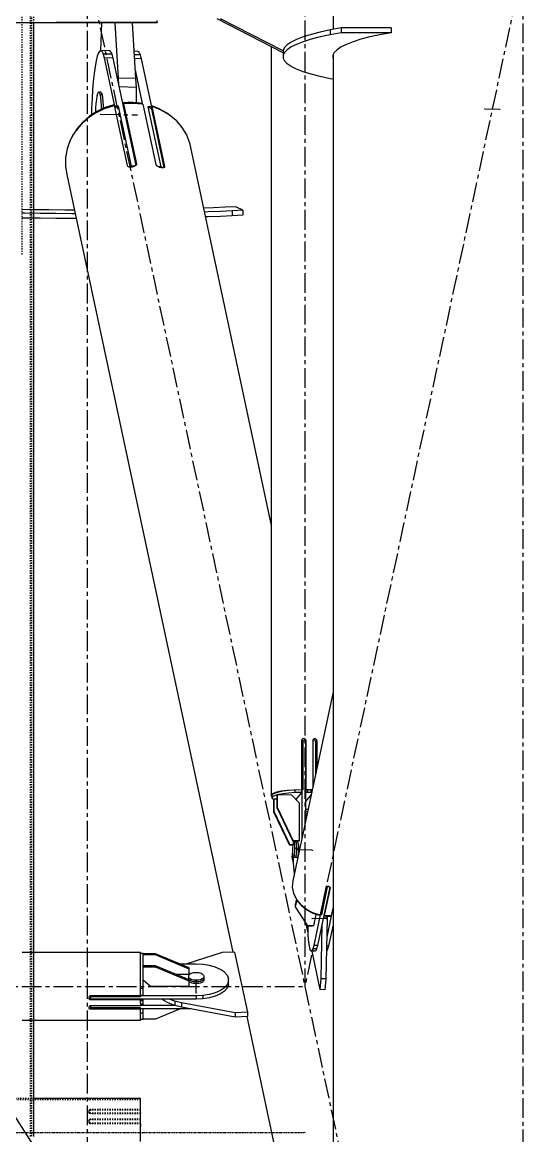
# Model space of a CAD drawing. Header units: millimetres. Extents: x 5143 to 30813, y 232 to 21408.
# Drawn here: x 12169 to 12370, y 16090.3 to 16537.7 of the extents above; entities that cross this region are included whole.
import ezdxf

# ---------------------------------------------------------------- set-up
doc = ezdxf.new("R2010")
doc.units = ezdxf.units.MM
doc.header["$LTSCALE"] = 0.25
for name, pattern in [('CENTER', [50.8, 31.75, -6.35, 6.35, -6.35]), ('XKITLINE00', [0]), ('XKITLINE02', [4, 2, -2]), ('XKITLINE03', [6, 3, -1, 1, -1])]:
    doc.linetypes.add(name, pattern=pattern)

msp = doc.modelspace()

# ---------------------------------------------------------------- linework, layer by layer
at = {"color": 8, "linetype": 'CENTER'}
for p, q in [((12370, 17654.86), (12370, 16010.75)), ((12282.5, 16970.27), (12282.5, 16150.27)), ((12195, 16877.2), (12195, 15209.12)), ((12195, 16560.27), (12370, 15740.27)), ((12370, 16560.27), (12282.5, 16150.27)), ((12200.29, 16500.77), (12215.16, 16500.44)), ((12360.7, 16502.7), (12354.75, 16502.83)), ((12285.47, 16205.01), (12279.52, 16205.14)), ((12291.29, 16177.48), (12285.34, 16177.61)), ((11927.5, 16150.27), (12282.5, 16150.27)), ((12238.83, 16147.65), (12238.83, 16152.9))]:
    msp.add_line(p, q, dxfattribs=at)
at = {"color": 3, "linetype": 'XKITLINE02'}
for p, q in [((12172.31, 16090.06), (12172.31, 17150.18)), ((12172.84, 16090.12), (12172.84, 17150.24)), ((12173.69, 16537.43), (12173.69, 16583.12)), ((12168.99, 16444.4), (12168.99, 16543.56)), ((12216.54, 16104.71), (11993.47, 16104.71)), ((12173.69, 16105.31), (12106.86, 16105.31)), ((12216.54, 16099.56), (12216.54, 16101.84)), ((12195.73, 16100.37), (12195.69, 16100.15)), ((12195.69, 16100.15), (12195.73, 16099.94)), ((12195.69, 16100.15), (12195.69, 16099.86)), ((12195.73, 16100.07), (12195.69, 16099.86)), ((12195.69, 16099.86), (12195.73, 16099.64)), ((12195.85, 16100.56), (12195.73, 16100.37)), ((12195.85, 16100.27), (12195.73, 16100.07)), ((12195.73, 16099.94), (12195.85, 16099.74)), ((12195.85, 16099.45), (12195.73, 16099.64)), ((12195.85, 16096.68), (12195.73, 16096.46)), ((12196.04, 16100.71), (12195.85, 16100.56)), ((12196.01, 16100.4), (12195.85, 16100.27)), ((12196.04, 16099.59), (12195.85, 16099.74)), ((12196.04, 16099.3), (12195.85, 16099.45)), ((12196.04, 16096.86), (12195.85, 16096.68)), ((12196.04, 16096.56), (12195.85, 16096.39)), ((12196.04, 16100.42), (12196.01, 16100.4)), ((12196.28, 16100.8), (12196.04, 16100.71)), ((12196.28, 16100.5), (12196.04, 16100.42)), ((12196.28, 16099.49), (12196.04, 16099.59)), ((12196.28, 16099.2), (12196.04, 16099.3)), ((12196.28, 16096.97), (12196.04, 16096.86)), ((12196.28, 16096.68), (12196.04, 16096.56)), ((12196.54, 16100.84), (12196.28, 16100.8)), ((12196.54, 16100.53), (12196.28, 16100.5)), ((12196.54, 16099.45), (12196.28, 16099.49)), ((12196.28, 16099.49), (12196.28, 16099.2)), ((12196.54, 16099.16), (12196.28, 16099.2)), ((12196.54, 16097.01), (12196.28, 16096.97)), ((12196.28, 16096.97), (12196.28, 16096.68)), ((12196.54, 16096.72), (12196.28, 16096.68)), ((12196.54, 16100.84), (12196.54, 16100.53)), ((12216.54, 16100.84), (12196.54, 16100.84)), ((12216.54, 16100.53), (12196.54, 16100.53)), ((12216.54, 16099.45), (12196.54, 16099.45)), ((12196.54, 16099.45), (12196.54, 16099.16)), ((12216.54, 16099.16), (12196.54, 16099.16)), ((12216.54, 16097.01), (12196.54, 16097.01)), ((12196.54, 16097.01), (12196.54, 16096.72)), ((12216.54, 16096.72), (12196.54, 16096.72)), ((12216.54, 16099.56), (12216.54, 16099.21)), ((12195.73, 16096.46), (12195.69, 16096.22)), ((12195.69, 16096.22), (12195.73, 16095.97)), ((12195.69, 16096.22), (12195.69, 16095.93)), ((12195.73, 16096.17), (12195.69, 16095.93)), ((12195.69, 16095.93), (12195.73, 16095.68)), ((12195.85, 16096.39), (12195.73, 16096.17)), ((12195.73, 16095.97), (12195.85, 16095.75)), ((12195.73, 16095.68), (12195.85, 16095.46)), ((12196.04, 16095.58), (12195.85, 16095.75)), ((12196.01, 16095.32), (12195.85, 16095.46)), ((12196.01, 16095.32), (12196.04, 16095.28)), ((12196.28, 16095.49), (12196.04, 16095.58)), ((12196.28, 16095.16), (12196.04, 16095.28)), ((12196.54, 16095.42), (12196.28, 16095.49)), ((12196.54, 16095.11), (12196.28, 16095.16)), ((12216.54, 16095.42), (12196.54, 16095.42)), ((12196.54, 16095.42), (12196.54, 16095.11)), ((12216.54, 16095.11), (12196.54, 16095.11)), ((12216.54, 16095.11), (12216.54, 16093.94)), ((12216.54, 16093.94), (12216.54, 16093.84))]:
    msp.add_line(p, q, dxfattribs=at)
at = {"color": 8, "linetype": 'XKITLINE00'}
for p, q in [((12293.8, 16590.16), (12293.8, 16534.85)), ((12182.19, 16537.43), (12027.8, 16537.43)), ((12182.19, 16537.51), (12182.11, 16537.48)), ((12182.11, 16537.48), (12182.11, 16537.45)), ((12182.19, 16537.43), (12182.11, 16537.45)), ((12182.36, 16537.53), (12182.19, 16537.51)), ((12182.36, 16537.45), (12182.19, 16537.43)), ((12182.6, 16537.55), (12182.36, 16537.53)), ((12182.6, 16537.47), (12182.36, 16537.45)), ((12182.89, 16537.56), (12182.6, 16537.55)), ((12182.89, 16537.48), (12182.6, 16537.47)), ((12182.89, 16537.56), (12182.89, 16537.48)), ((12183.2, 16537.56), (12182.89, 16537.56)), ((12183.2, 16537.48), (12182.89, 16537.48)), ((12183.2, 16537.56), (12183.2, 16537.48)), ((12223.2, 16537.56), (12183.2, 16537.56)), ((12223.2, 16537.48), (12183.2, 16537.48)), ((12200.78, 16537.48), (12200.46, 16526.28)), ((12206.23, 16537.48), (12207.57, 16515.24)), ((12213.16, 16537.48), (12214.51, 16515.08)), ((12223.2, 16537.56), (12223.2, 16538.41)), ((12223.2, 16537.56), (12223.2, 16537.48)), ((12273.76, 16525.48), (12247.27, 16539.05)), ((12273.76, 16526.18), (12248.64, 16539.05)), ((12297.11, 16535.46), (12292.65, 16534.64)), ((12297.11, 16535.46), (12297.11, 16533.49)), ((12317.11, 16535.46), (12297.11, 16535.46)), ((12317.11, 16535.46), (12317.11, 16533.49)), ((12279.18, 16530.8), (12277.03, 16529.73)), ((12281.83, 16531.83), (12279.18, 16530.8)), ((12284.98, 16532.82), (12281.83, 16531.83)), ((12284.98, 16530.85), (12281.83, 16529.86)), ((12288.59, 16533.76), (12284.98, 16532.82)), ((12288.59, 16531.79), (12284.98, 16530.85)), ((12292.65, 16534.64), (12288.59, 16533.76)), ((12292.65, 16532.67), (12288.59, 16531.79)), ((12292.65, 16534.64), (12292.65, 16532.67)), ((12297.11, 16533.49), (12292.65, 16532.67)), ((12317.11, 16533.49), (12297.11, 16533.49)), ((12304.98, 16530.85), (12301.83, 16529.86)), ((12308.59, 16531.79), (12304.98, 16530.85)), ((12312.65, 16532.67), (12308.59, 16531.79)), ((12317.11, 16533.49), (12312.65, 16532.67)), ((12200.09, 16526.15), (12199.6, 16525.4)), ((12200.59, 16526.33), (12200.09, 16526.15)), ((12204.06, 16526.25), (12200.59, 16526.33)), ((12201.06, 16525.91), (12200.59, 16526.33)), ((12204.53, 16525.83), (12204.06, 16526.25)), ((12215.46, 16525.99), (12213.85, 16526.03)), ((12268.91, 16527.97), (12268.91, 16226.85)), ((12274.31, 16527.51), (12273.76, 16526.38)), ((12273.76, 16526.38), (12273.76, 16524.42)), ((12275.4, 16528.63), (12274.31, 16527.51)), ((12275.4, 16526.66), (12274.31, 16525.54)), ((12277.03, 16529.73), (12275.4, 16528.63)), ((12277.03, 16527.76), (12275.4, 16526.66)), ((12279.18, 16528.83), (12277.03, 16527.76)), ((12281.83, 16529.86), (12279.18, 16528.83)), ((12295.4, 16526.66), (12294.31, 16525.54)), ((12297.03, 16527.76), (12295.4, 16526.66)), ((12299.18, 16528.83), (12297.03, 16527.76)), ((12301.83, 16529.86), (12299.18, 16528.83)), ((12198.65, 16522.21), (12198.21, 16519.86)), ((12199.11, 16524.07), (12198.65, 16522.21)), ((12199.6, 16525.4), (12199.11, 16524.07)), ((12201.06, 16525.91), (12201.51, 16524.91)), ((12204.98, 16524.83), (12201.51, 16524.91)), ((12201.51, 16524.91), (12201.92, 16523.35)), ((12205.39, 16523.28), (12201.92, 16523.35)), ((12201.92, 16523.35), (12206.04, 16504.04)), ((12204.53, 16525.83), (12204.98, 16524.83)), ((12204.98, 16524.83), (12205.39, 16523.28)), ((12205.39, 16523.28), (12214.59, 16480.18)), ((12216.38, 16524.58), (12213.93, 16524.63)), ((12216.79, 16523.02), (12214.02, 16523.08)), ((12215.93, 16525.58), (12215.46, 16525.99)), ((12215.93, 16525.58), (12216.38, 16524.58)), ((12216.38, 16524.58), (12216.79, 16523.02)), ((12216.79, 16523.02), (12220.91, 16503.71)), ((12274.31, 16525.54), (12273.76, 16524.42)), ((12273.76, 16524.42), (12273.76, 16523.28)), ((12273.76, 16523.28), (12274.31, 16522.15)), ((12274.31, 16522.15), (12275.4, 16521.03)), ((12294.31, 16525.54), (12293.76, 16524.42)), ((12293.76, 16524.42), (12293.76, 16523.28)), ((12293.76, 16523.28), (12293.8, 16523.22)), ((12293.8, 16524.48), (12293.8, 16010.75)), ((12197.82, 16517.08), (12197.49, 16513.93)), ((12198.21, 16519.86), (12197.82, 16517.08)), ((12214.3, 16518.53), (12217.16, 16505.1)), ((12277.03, 16519.94), (12275.4, 16521.03)), ((12279.18, 16518.87), (12277.03, 16519.94)), ((12281.83, 16517.84), (12279.18, 16518.87)), ((12284.98, 16516.84), (12281.83, 16517.84)), ((12197.49, 16513.93), (12197.21, 16510.5)), ((12214.51, 16515.08), (12207.57, 16515.24)), ((12207.57, 16515.24), (12207.7, 16512.48)), ((12214.51, 16515.08), (12214.67, 16511.55)), ((12288.59, 16515.91), (12284.98, 16516.84)), ((12292.65, 16515.02), (12288.59, 16515.91)), ((12293.8, 16514.81), (12292.65, 16515.02)), ((12197.21, 16510.5), (12197, 16506.87)), ((12199.24, 16508.96), (12198.99, 16508)), ((12199.5, 16509.51), (12199.24, 16508.96)), ((12199.76, 16509.63), (12199.5, 16509.51)), ((12200.55, 16509.61), (12199.76, 16509.63)), ((12199.76, 16509.63), (12200, 16509.3)), ((12200, 16509.3), (12200.22, 16508.54)), ((12201.02, 16508.52), (12200.22, 16508.54)), ((12200.22, 16508.54), (12200.41, 16507.39)), ((12200.55, 16509.61), (12200.8, 16509.28)), ((12200.8, 16509.28), (12201.02, 16508.52)), ((12201.02, 16508.52), (12201.2, 16507.38)), ((12214.67, 16511.55), (12207.86, 16511.7)), ((12214.67, 16511.55), (12214.77, 16507.77)), ((12197, 16506.87), (12196.86, 16503.13)), ((12198.59, 16505.07), (12198.45, 16503.23)), ((12198.77, 16506.68), (12198.59, 16505.07)), ((12198.99, 16508), (12198.77, 16506.68)), ((12200.41, 16507.39), (12200.55, 16505.92)), ((12200.55, 16505.92), (12200.64, 16504.19)), ((12200.64, 16504.19), (12200.66, 16502.69)), ((12201.2, 16507.38), (12201.34, 16505.9)), ((12201.34, 16505.9), (12201.43, 16504.17)), ((12201.43, 16504.17), (12201.45, 16503.06)), ((12205.71, 16504.18), (12201.94, 16502.93)), ((12205.7, 16504.57), (12202.23, 16503.44)), ((12205.7, 16504.57), (12205.78, 16504.2)), ((12205.96, 16504.23), (12205.71, 16504.18)), ((12205.96, 16504.23), (12211.12, 16480.09)), ((12206.04, 16504.04), (12206.03, 16503.91)), ((12207.5, 16504.01), (12206.04, 16504.04)), ((12207.5, 16504.01), (12206.15, 16503.37)), ((12207.5, 16504.01), (12212.66, 16479.86)), ((12209.44, 16505.27), (12209.38, 16504.6)), ((12211.38, 16505.43), (12209.44, 16505.27)), ((12209.44, 16505.27), (12209.64, 16504.3)), ((12209.64, 16504.3), (12209.58, 16503.64)), ((12209.7, 16504.92), (12209.6, 16503.87)), ((12209.6, 16503.87), (12214.65, 16480.24)), ((12213.59, 16505.1), (12209.7, 16504.92)), ((12209.7, 16504.92), (12214.86, 16480.77)), ((12213.33, 16505.45), (12211.38, 16505.43)), ((12211.38, 16505.43), (12211.48, 16505)), ((12215.26, 16505.34), (12213.33, 16505.45)), ((12217.43, 16504.74), (12213.59, 16505.1)), ((12214.77, 16507.77), (12214.77, 16505.37)), ((12217.17, 16505.09), (12215.26, 16505.34)), ((12215.26, 16505.34), (12215.35, 16504.94)), ((12217.17, 16505.09), (12217.24, 16504.76)), ((12217.43, 16504.74), (12222.59, 16480.6)), ((12219.46, 16503.74), (12224.61, 16479.6)), ((12220.91, 16503.71), (12219.46, 16503.74)), ((12220.84, 16502.96), (12219.46, 16503.74)), ((12224.01, 16502.95), (12220.81, 16504.22)), ((12220.91, 16503.71), (12220.84, 16502.96)), ((12221.03, 16503.9), (12220.93, 16502.82)), ((12221.03, 16503.9), (12226.18, 16479.75)), ((12221.27, 16503.84), (12221.03, 16503.9)), ((12224.8, 16502.42), (12221.27, 16503.84)), ((12195.97, 16499.92), (12193.31, 16497.62)), ((12198.4, 16501.18), (12195.18, 16498.98)), ((12198.97, 16501.88), (12195.97, 16499.92)), ((12196.86, 16503.13), (12196.82, 16500.48)), ((12198.45, 16503.23), (12198.37, 16501.49)), ((12201.94, 16502.93), (12198.4, 16501.18)), ((12202.23, 16503.44), (12198.97, 16501.88)), ((12202.23, 16503.44), (12202.31, 16503.06)), ((12220.84, 16502.96), (12225.9, 16479.29)), ((12220.9, 16503.59), (12220.97, 16503.27)), ((12220.97, 16503.27), (12220.91, 16502.64)), ((12220.93, 16502.82), (12225.95, 16479.31)), ((12226.97, 16501.26), (12224.01, 16502.95)), ((12224.01, 16502.95), (12224.06, 16502.72)), ((12228, 16500.52), (12224.8, 16502.42)), ((12227.58, 16500.77), (12226.97, 16501.26)), ((12230.79, 16498.19), (12228, 16500.52)), ((12192.37, 16496.39), (12190.02, 16493.46)), ((12191.04, 16495.01), (12190.13, 16493.58)), ((12193.31, 16497.62), (12191.04, 16495.01)), ((12195.18, 16498.98), (12192.37, 16496.39)), ((12230.79, 16498.19), (12233.11, 16495.48)), ((12233.11, 16495.48), (12234.89, 16492.46)), ((12188.21, 16490.27), (12186.97, 16486.9)), ((12190.02, 16493.46), (12188.21, 16490.27)), ((12189.21, 16492.16), (12188.96, 16491.58)), ((12189.86, 16493.17), (12189.21, 16492.16)), ((12234.89, 16492.46), (12236.1, 16489.2)), ((12186.97, 16486.9), (12186.34, 16483.42)), ((12236.1, 16489.2), (12268.91, 16335.51)), ((12186.34, 16483.42), (12186.32, 16479.94)), ((12186.32, 16479.94), (12186.93, 16476.53)), ((12211.12, 16480.09), (12211.2, 16479.9)), ((12211.38, 16479.73), (12211.2, 16479.9)), ((12211.64, 16479.61), (12211.38, 16479.73)), ((12211.97, 16479.52), (12211.64, 16479.61)), ((12212.66, 16479.86), (12211.94, 16479.53)), ((12212.35, 16479.48), (12211.97, 16479.52)), ((12212.76, 16479.49), (12212.35, 16479.48)), ((12214.07, 16479.83), (12212.66, 16479.86)), ((12213.18, 16479.54), (12212.76, 16479.49)), ((12213.59, 16479.64), (12213.18, 16479.54)), ((12213.97, 16479.78), (12213.59, 16479.64)), ((12214.3, 16479.95), (12213.97, 16479.78)), ((12214.57, 16480.15), (12214.3, 16479.95)), ((12214.75, 16480.36), (12214.57, 16480.15)), ((12214.83, 16480.53), (12214.75, 16480.36)), ((12214.85, 16480.57), (12214.83, 16480.53)), ((12214.86, 16480.77), (12214.85, 16480.57)), ((12222.59, 16480.6), (12222.68, 16480.4)), ((12222.68, 16480.4), (12222.71, 16480.36)), ((12222.71, 16480.36), (12222.85, 16480.18)), ((12223.1, 16479.96), (12222.85, 16480.18)), ((12223.41, 16479.75), (12223.1, 16479.96)), ((12223.78, 16479.56), (12223.41, 16479.75)), ((12224.61, 16479.6), (12223.67, 16479.62)), ((12224.17, 16479.41), (12223.78, 16479.56)), ((12224.58, 16479.29), (12224.17, 16479.41)), ((12224.97, 16479.22), (12224.58, 16479.29)), ((12225.34, 16479.19), (12224.61, 16479.6)), ((12225.34, 16479.19), (12224.97, 16479.22)), ((12225.66, 16479.22), (12225.34, 16479.19)), ((12225.91, 16479.29), (12225.66, 16479.22)), ((12226.09, 16479.41), (12225.91, 16479.29)), ((12226.18, 16479.56), (12226.09, 16479.41)), ((12226.18, 16479.75), (12226.18, 16479.56)), ((12186.93, 16476.53), (12253.6, 16164.09)), ((12254.71, 16463.58), (12250.48, 16463.35)), ((12257.52, 16462.15), (12254.71, 16463.58)), ((12173.37, 16462.35), (12168.99, 16462.42)), ((12170.06, 16461.02), (12168.99, 16461.04)), ((12170.06, 16459.02), (12168.99, 16459.04)), ((12176.18, 16460.92), (12170.06, 16461.02)), ((12176.18, 16458.92), (12170.06, 16459.02)), ((12179.64, 16462.27), (12173.37, 16462.35)), ((12182.45, 16460.84), (12176.18, 16460.92)), ((12182.45, 16458.84), (12176.18, 16458.92)), ((12186.02, 16462.22), (12179.64, 16462.27)), ((12188.83, 16460.79), (12182.45, 16460.84)), ((12189.98, 16462.21), (12186.02, 16462.22)), ((12190.29, 16460.79), (12188.83, 16460.79)), ((12245.85, 16463.13), (12241.7, 16462.97)), ((12243.66, 16461.5), (12242.03, 16461.45)), ((12243.66, 16459.5), (12242.45, 16459.46)), ((12248.66, 16461.7), (12243.66, 16461.5)), ((12248.66, 16459.7), (12243.66, 16459.5)), ((12250.48, 16463.35), (12245.85, 16463.13)), ((12253.29, 16461.91), (12248.66, 16461.7)), ((12253.29, 16459.92), (12248.66, 16459.7)), ((12257.52, 16462.15), (12253.29, 16461.91)), ((12253.29, 16461.91), (12253.29, 16459.92)), ((12257.52, 16460.15), (12253.29, 16459.92)), ((12257.52, 16462.15), (12257.52, 16460.15)), ((12188.83, 16458.79), (12182.45, 16458.84)), ((12190.71, 16458.79), (12188.83, 16458.79)), ((11986.23, 16376.1), (12262.38, 15948.85)), ((12293.8, 16268.62), (12277.61, 16192.77)), ((12281.22, 16249.31), (12281.15, 16249.05)), ((12281.15, 16249.05), (12281.15, 16229.34)), ((12281.19, 16248.98), (12281.15, 16248.92)), ((12281.68, 16249.01), (12281.19, 16248.98)), ((12281.19, 16248.98), (12281.19, 16229.26)), ((12281.32, 16249.55), (12281.22, 16249.31)), ((12281.43, 16249.63), (12281.3, 16249.51)), ((12281.51, 16249.73), (12281.32, 16249.55)), ((12281.67, 16249.75), (12281.43, 16249.63)), ((12281.75, 16249.85), (12281.51, 16249.73)), ((12281.93, 16249.79), (12281.67, 16249.75)), ((12281.68, 16249.01), (12281.68, 16229.29)), ((12282.71, 16248.99), (12281.68, 16249.01)), ((12282.01, 16249.89), (12281.75, 16249.85)), ((12282.2, 16249.75), (12281.93, 16249.79)), ((12282.27, 16249.85), (12282.01, 16249.89)), ((12282.43, 16249.63), (12282.2, 16249.75)), ((12282.51, 16249.73), (12282.27, 16249.85)), ((12282.62, 16249.44), (12282.43, 16249.63)), ((12282.7, 16249.54), (12282.51, 16249.73)), ((12282.62, 16249.44), (12282.75, 16249.21)), ((12282.7, 16249.54), (12282.82, 16249.31)), ((12282.71, 16248.99), (12282.71, 16216.7)), ((12282.82, 16249.31), (12282.75, 16249.21)), ((12282.75, 16249.21), (12282.79, 16248.95)), ((12282.87, 16249.05), (12282.79, 16248.95)), ((12282.79, 16248.95), (12282.79, 16229.23)), ((12282.82, 16249.31), (12282.87, 16249.05)), ((12282.87, 16249.05), (12282.87, 16229.33)), ((12285.68, 16249.25), (12285.64, 16248.99)), ((12285.64, 16248.99), (12285.64, 16230.42)), ((12285.69, 16248.92), (12285.64, 16248.86)), ((12285.8, 16249.48), (12285.68, 16249.25)), ((12286.73, 16248.9), (12285.69, 16248.92)), ((12285.69, 16248.92), (12285.69, 16230.64)), ((12285.91, 16249.55), (12285.78, 16249.43)), ((12285.98, 16249.65), (12285.8, 16249.48)), ((12286.14, 16249.66), (12285.91, 16249.55)), ((12286.21, 16249.76), (12285.98, 16249.65)), ((12286.39, 16249.69), (12286.14, 16249.66)), ((12286.47, 16249.79), (12286.21, 16249.76)), ((12286.65, 16249.64), (12286.39, 16249.69)), ((12286.73, 16249.74), (12286.47, 16249.79)), ((12286.88, 16249.51), (12286.65, 16249.64)), ((12286.96, 16249.61), (12286.73, 16249.74)), ((12286.73, 16248.9), (12286.73, 16235.51)), ((12287.14, 16248.85), (12286.73, 16248.9)), ((12286.88, 16249.51), (12287.03, 16249.35)), ((12286.96, 16249.61), (12287.12, 16249.44)), ((12287.03, 16249.35), (12287.06, 16249.32)), ((12287.06, 16249.32), (12287.18, 16249.08)), ((12287.14, 16249.42), (12287.24, 16249.18)), ((12287.14, 16248.85), (12287.14, 16237.45)), ((12287.18, 16249.08), (12287.22, 16248.81)), ((12287.3, 16248.92), (12287.22, 16248.81)), ((12287.22, 16248.81), (12287.22, 16237.8)), ((12287.24, 16249.18), (12287.3, 16248.92)), ((12287.3, 16248.92), (12287.3, 16238.19)), ((12282.79, 16245.4), (12282.71, 16245.36)), ((12282.79, 16245.22), (12282.71, 16245.13)), ((12282.79, 16245.31), (12282.72, 16245.3)), ((12268.96, 16227.36), (12268.91, 16226.85)), ((12269.25, 16226.57), (12268.91, 16226.85)), ((12269.7, 16227.86), (12268.96, 16227.36)), ((12269.6, 16227.58), (12269.25, 16227.12)), ((12269.25, 16227.12), (12269.25, 16226.14)), ((12269.6, 16226.59), (12269.25, 16226.14)), ((12270.5, 16228), (12269.6, 16227.58)), ((12270.5, 16227.02), (12269.6, 16226.59)), ((12271.07, 16228.31), (12269.7, 16227.86)), ((12271.9, 16228.39), (12270.5, 16228)), ((12271.31, 16227.24), (12270.5, 16227.02)), ((12273.02, 16228.71), (12271.07, 16228.31)), ((12271.31, 16227.25), (12271.18, 16227.09)), ((12271.18, 16227.09), (12271.18, 16222.16)), ((12271.31, 16227.25), (12271.31, 16222.32)), ((12277.26, 16227.12), (12271.31, 16227.25)), ((12271.9, 16227.41), (12271.33, 16227.25)), ((12273.74, 16228.73), (12271.9, 16228.39)), ((12273.74, 16227.74), (12271.9, 16227.41)), ((12275.45, 16229.02), (12273.02, 16228.71)), ((12275.96, 16228.99), (12273.74, 16228.73)), ((12275.96, 16228.01), (12273.74, 16227.74)), ((12278.23, 16229.23), (12275.45, 16229.02)), ((12278.44, 16229.17), (12275.96, 16228.99)), ((12278.44, 16228.19), (12275.96, 16228.01)), ((12277.26, 16227.12), (12280.24, 16224.1)), ((12281.15, 16229.34), (12278.23, 16229.23)), ((12281.1, 16229.27), (12278.44, 16229.17)), ((12278.44, 16229.17), (12278.44, 16228.19)), ((12281.1, 16228.28), (12278.44, 16228.19)), ((12281.1, 16228.28), (12278.89, 16225.47)), ((12281.15, 16229.34), (12281.1, 16229.27)), ((12281.1, 16229.27), (12281.1, 16228.28)), ((12281.23, 16229.3), (12281.19, 16229.26)), ((12281.68, 16229.29), (12281.23, 16229.3)), ((12281.23, 16229.3), (12281.23, 16209.73)), ((12282.82, 16229.28), (12282.71, 16229.14)), ((12282.82, 16228.29), (12282.71, 16228.16)), ((12285.02, 16227.49), (12282.71, 16224.56)), ((12282.87, 16229.33), (12282.79, 16229.23)), ((12282.82, 16229.28), (12282.82, 16228.29)), ((12283.52, 16229.27), (12282.82, 16229.28)), ((12283.52, 16228.29), (12282.82, 16228.29)), ((12284.27, 16229.33), (12282.87, 16229.33)), ((12283.52, 16229.27), (12283.52, 16228.29)), ((12284.22, 16229.26), (12283.52, 16229.27)), ((12284.22, 16228.28), (12283.52, 16228.29)), ((12284.91, 16229.24), (12284.22, 16229.26)), ((12284.91, 16228.26), (12284.22, 16228.28)), ((12285.4, 16229.28), (12284.27, 16229.33)), ((12284.91, 16229.24), (12284.91, 16228.26)), ((12285.39, 16229.23), (12284.91, 16229.24)), ((12285.18, 16228.25), (12284.91, 16228.26)), ((12269.25, 16226.14), (12269.45, 16225.68)), ((12269.89, 16225.43), (12269.45, 16225.68)), ((12270.01, 16225.59), (12269.88, 16225.42)), ((12269.88, 16225.42), (12269.88, 16220.5)), ((12270.01, 16225.59), (12270.01, 16220.66)), ((12271.18, 16225.56), (12270.01, 16225.59)), ((12271.31, 16222.32), (12271.18, 16222.16)), ((12271.18, 16222.16), (12277.63, 16208.7)), ((12271.31, 16222.32), (12277.76, 16208.87)), ((12280.24, 16224.1), (12280.24, 16208.82)), ((12270.01, 16220.66), (12269.88, 16220.5)), ((12269.88, 16220.5), (12276.33, 16207.04)), ((12270.01, 16220.66), (12276.46, 16207.21)), ((12283.71, 16221.36), (12282.71, 16221.38)), ((12283.52, 16220.47), (12282.71, 16220.49)), ((12282.71, 16219.74), (12282.82, 16219.34)), ((12283.28, 16219.33), (12282.82, 16219.34)), ((12282.82, 16219.34), (12283.05, 16218.26)), ((12277.76, 16208.87), (12277.63, 16208.7)), ((12280.11, 16208.65), (12277.63, 16208.7)), ((12280.24, 16208.82), (12277.76, 16208.87)), ((12278.93, 16208.68), (12278.93, 16208.26)), ((12280.24, 16208.82), (12280.11, 16208.65)), ((12276.46, 16207.21), (12276.33, 16207.04)), ((12277.66, 16207.01), (12276.33, 16207.04)), ((12277.67, 16207.18), (12276.46, 16207.21)), ((12277.53, 16204.48), (12277.32, 16202.14)), ((12277.54, 16205.2), (12277.53, 16204.66)), ((12277.53, 16204.66), (12277.54, 16204.14)), ((12277.56, 16205.74), (12277.54, 16205.2)), ((12277.54, 16204.14), (12277.56, 16203.65)), ((12277.58, 16206.26), (12277.56, 16205.74)), ((12277.63, 16206.75), (12277.58, 16206.26)), ((12277.68, 16207.19), (12277.63, 16206.75)), ((12277.73, 16207.57), (12277.68, 16207.19)), ((12277.8, 16207.87), (12277.73, 16207.57)), ((12277.86, 16208.1), (12277.8, 16207.87)), ((12277.93, 16208.23), (12277.86, 16208.1)), ((12278, 16208.28), (12277.93, 16208.23)), ((12278.07, 16208.23), (12278, 16208.28)), ((12278.8, 16208.26), (12278, 16208.28)), ((12278.07, 16208.23), (12278.14, 16208.08)), ((12278.14, 16208.08), (12278.19, 16207.85)), ((12278.19, 16207.85), (12278.24, 16207.54)), ((12278.24, 16207.54), (12278.28, 16207.15)), ((12278.28, 16204.1), (12278.24, 16203.61)), ((12278.28, 16207.15), (12278.31, 16206.71)), ((12278.31, 16204.62), (12278.28, 16204.1)), ((12278.31, 16206.71), (12278.33, 16206.22)), ((12278.33, 16205.15), (12278.31, 16204.62)), ((12278.33, 16206.22), (12278.34, 16205.69)), ((12278.34, 16205.69), (12278.33, 16205.15)), ((12279.13, 16205.67), (12278.34, 16205.69)), ((12278.87, 16208.21), (12278.8, 16208.26)), ((12279.59, 16208.24), (12278.8, 16208.26)), ((12278.87, 16208.21), (12278.8, 16208.26)), ((12278.87, 16208.21), (12278.93, 16208.06)), ((12278.87, 16208.21), (12278.93, 16208.06)), ((12278.93, 16208.06), (12278.99, 16207.83)), ((12278.93, 16208.06), (12278.99, 16207.83)), ((12278.99, 16207.83), (12279.04, 16207.52)), ((12278.99, 16207.83), (12279.04, 16207.52)), ((12279.04, 16207.52), (12279.08, 16207.13)), ((12279.04, 16207.52), (12279.08, 16207.13)), ((12279.08, 16204.08), (12279.04, 16203.59)), ((12279.08, 16204.08), (12279.04, 16203.59)), ((12279.08, 16207.13), (12279.11, 16206.69)), ((12279.08, 16207.13), (12279.11, 16206.69)), ((12279.11, 16204.6), (12279.08, 16204.08)), ((12279.11, 16204.6), (12279.08, 16204.08)), ((12279.11, 16206.69), (12279.13, 16206.2)), ((12279.11, 16206.69), (12279.13, 16206.2)), ((12279.13, 16205.14), (12279.11, 16204.6)), ((12279.13, 16205.14), (12279.11, 16204.6)), ((12279.13, 16206.2), (12279.13, 16205.67)), ((12279.13, 16206.2), (12279.13, 16205.67)), ((12279.13, 16205.67), (12279.13, 16205.14)), ((12279.92, 16205.66), (12279.13, 16205.67)), ((12279.13, 16205.67), (12279.13, 16205.14)), ((12279.66, 16208.19), (12279.59, 16208.24)), ((12279.66, 16208.19), (12279.72, 16208.05)), ((12279.72, 16208.05), (12279.78, 16207.81)), ((12279.78, 16207.81), (12279.83, 16207.5)), ((12279.83, 16207.5), (12279.87, 16207.12)), ((12279.87, 16204.06), (12279.83, 16203.57)), ((12279.87, 16207.12), (12279.9, 16206.67)), ((12279.9, 16204.58), (12279.87, 16204.06)), ((12279.9, 16206.67), (12279.92, 16206.18)), ((12279.92, 16205.12), (12279.9, 16204.58)), ((12279.92, 16206.18), (12279.92, 16205.66)), ((12279.92, 16205.66), (12279.92, 16205.12)), ((12277.32, 16202.14), (12277.89, 16199.41)), ((12277.56, 16203.65), (12277.58, 16203.2)), ((12277.58, 16203.2), (12277.63, 16202.82)), ((12277.63, 16202.82), (12277.68, 16202.51)), ((12277.68, 16202.51), (12277.73, 16202.27)), ((12277.73, 16202.27), (12277.8, 16202.13)), ((12277.86, 16202.08), (12277.8, 16202.13)), ((12277.83, 16202.11), (12277.85, 16200.33)), ((12277.85, 16200.33), (12277.96, 16197.9)), ((12277.93, 16202.12), (12277.86, 16202.08)), ((12278.66, 16202.06), (12277.86, 16202.08)), ((12278, 16202.26), (12277.93, 16202.12)), ((12278.73, 16202.1), (12277.93, 16202.12)), ((12278.07, 16202.48), (12278, 16202.26)), ((12278.14, 16202.79), (12278.07, 16202.48)), ((12278.19, 16203.17), (12278.14, 16202.79)), ((12278.24, 16203.61), (12278.19, 16203.17)), ((12278.73, 16202.1), (12278.66, 16202.06)), ((12278.73, 16202.1), (12278.66, 16202.06)), ((12279.45, 16202.04), (12278.66, 16202.06)), ((12278.8, 16202.24), (12278.73, 16202.1)), ((12278.8, 16202.24), (12278.73, 16202.1)), ((12279.52, 16202.09), (12278.73, 16202.1)), ((12278.87, 16202.46), (12278.8, 16202.24)), ((12278.87, 16202.46), (12278.8, 16202.24)), ((12278.93, 16202.77), (12278.87, 16202.46)), ((12278.93, 16202.77), (12278.87, 16202.46)), ((12278.99, 16203.15), (12278.93, 16202.77)), ((12278.99, 16203.15), (12278.93, 16202.77)), ((12279.04, 16203.59), (12278.99, 16203.15)), ((12279.04, 16203.59), (12278.99, 16203.15)), ((12279.52, 16202.09), (12279.45, 16202.04)), ((12279.59, 16202.22), (12279.52, 16202.09)), ((12279.66, 16202.45), (12279.59, 16202.22)), ((12279.72, 16202.75), (12279.66, 16202.45)), ((12279.78, 16203.13), (12279.72, 16202.75)), ((12279.83, 16203.57), (12279.78, 16203.13)), ((12277.96, 16197.9), (12278.14, 16195.79)), ((12278.14, 16195.79), (12278.18, 16195.48)), ((12277.61, 16192.77), (12277.43, 16190.25)), ((12277.43, 16190.25), (12277.93, 16187.72)), ((12277.93, 16187.72), (12279.09, 16185.3)), ((12278.44, 16186.65), (12278.54, 16186.34)), ((12278.54, 16186.34), (12278.84, 16185.81)), ((12292.55, 16190.22), (12287.53, 16166.69)), ((12290.98, 16190.12), (12288.6, 16178.99)), ((12291.51, 16190.26), (12289.14, 16179.13)), ((12292.59, 16190.17), (12290.27, 16179.28)), ((12292.67, 16189.91), (12290.3, 16178.78)), ((12291.07, 16190.24), (12290.98, 16190.12)), ((12291.2, 16190.36), (12291.07, 16190.24)), ((12291.41, 16190.45), (12291.2, 16190.36)), ((12291.51, 16190.26), (12291.25, 16190.39)), ((12291.66, 16190.49), (12291.41, 16190.45)), ((12292.53, 16190.24), (12291.51, 16190.26)), ((12291.93, 16190.48), (12291.66, 16190.49)), ((12292.18, 16190.43), (12291.93, 16190.48)), ((12292.41, 16190.33), (12292.18, 16190.43)), ((12292.38, 16189.44), (12292.39, 16189.25)), ((12292.57, 16190.2), (12292.41, 16190.33)), ((12292.57, 16190.2), (12292.66, 16190.06)), ((12292.66, 16190.06), (12292.67, 16189.91)), ((12279.07, 16185.35), (12278.59, 16183.14)), ((12278.59, 16183.14), (12278.65, 16182.31)), ((12279.24, 16185.09), (12278.65, 16182.31)), ((12278.65, 16182.31), (12283.49, 16174.65)), ((12279.09, 16185.3), (12280.84, 16183.12)), ((12279.27, 16185.07), (12279.75, 16184.24)), ((12279.75, 16184.24), (12281.42, 16182.37)), ((12283.1, 16181.27), (12280.84, 16183.12)), ((12283.49, 16180.79), (12281.42, 16182.37)), ((12293.8, 16182.1), (12293.07, 16178.72)), ((12285.75, 16179.87), (12283.1, 16181.27)), ((12285.87, 16179.57), (12283.49, 16180.79)), ((12288.6, 16178.99), (12285.75, 16179.87)), ((12285.92, 16179.81), (12285.87, 16179.57)), ((12288.46, 16178.77), (12285.87, 16179.57)), ((12286.96, 16179.23), (12285.97, 16174.6)), ((12288.69, 16179.14), (12286.04, 16166.73)), ((12288.51, 16179.01), (12288.46, 16178.77)), ((12289.14, 16179.13), (12288.68, 16179.35)), ((12288.68, 16179.34), (12288.69, 16179.14)), ((12289.14, 16179.13), (12288.69, 16179.14)), ((12291.41, 16177.79), (12289.9, 16177.83)), ((12290.13, 16178.9), (12290.16, 16178.48)), ((12290.28, 16179.04), (12290.16, 16178.48)), ((12290.86, 16178.42), (12290.16, 16178.48)), ((12290.25, 16179.46), (12290.28, 16179.04)), ((12290.27, 16179.28), (12290.3, 16178.78)), ((12291.69, 16178.62), (12290.3, 16178.78)), ((12290.92, 16178.71), (12290.86, 16178.42)), ((12291.55, 16178.39), (12290.86, 16178.42)), ((12291.41, 16177.79), (12290.93, 16153.36)), ((12293.08, 16178.72), (12291.26, 16170.16)), ((12291.41, 16178.4), (12291.41, 16177.79)), ((12292.25, 16178.39), (12291.55, 16178.39)), ((12293.07, 16178.72), (12291.69, 16178.62)), ((12292.31, 16178.66), (12292.25, 16178.39)), ((12292.94, 16178.42), (12292.25, 16178.39)), ((12293, 16178.71), (12292.94, 16178.42)), ((12282.94, 16175.51), (12283.71, 16171.9)), ((12285.97, 16174.6), (12283.49, 16174.65)), ((12283.59, 16174.65), (12283.64, 16174.56)), ((12283.64, 16174.56), (12283.64, 16174.04)), ((12283.71, 16174.55), (12283.64, 16174.56)), ((12283.64, 16174.04), (12283.72, 16171.49)), ((12283.78, 16174.63), (12283.71, 16174.55)), ((12284.51, 16174.53), (12283.71, 16174.55)), ((12283.79, 16174.65), (12283.78, 16174.63)), ((12284.51, 16174.53), (12284.44, 16174.54)), ((12284.51, 16174.53), (12284.44, 16174.54)), ((12284.58, 16174.61), (12284.51, 16174.53)), ((12284.58, 16174.61), (12284.51, 16174.53)), ((12285.3, 16174.51), (12284.51, 16174.53)), ((12284.58, 16174.63), (12284.58, 16174.61)), ((12284.58, 16174.63), (12284.58, 16174.61)), ((12285.3, 16174.51), (12285.23, 16174.53)), ((12285.37, 16174.6), (12285.3, 16174.51)), ((12285.38, 16174.61), (12285.37, 16174.6)), ((12289.37, 16175.34), (12288.95, 16153.41)), ((12293.8, 16175.05), (12291.99, 16166.6)), ((12293.8, 16174.42), (12293.66, 16174.43)), ((12283.72, 16171.49), (12283.87, 16169.22)), ((12283.87, 16169.22), (12284.08, 16167.31)), ((12216.53, 16163.9), (12168.99, 16163.9)), ((12216.53, 16146.54), (12216.53, 16163.9)), ((12249.29, 16163.88), (12234.63, 16159.26)), ((12254.26, 16164.13), (12249.29, 16163.88)), ((12254.26, 16164.13), (12259.41, 16139.98)), ((12284.08, 16167.31), (12284.34, 16165.85)), ((12284.34, 16165.85), (12284.65, 16164.91)), ((12284.65, 16164.91), (12284.99, 16164.52)), ((12285.35, 16164.7), (12284.99, 16164.52)), ((12286.48, 16164.49), (12284.99, 16164.52)), ((12285.27, 16164.51), (12288.54, 16149.03)), ((12285.7, 16165.45), (12285.35, 16164.7)), ((12286.04, 16166.73), (12285.7, 16165.45)), ((12287.19, 16165.42), (12285.7, 16165.45)), ((12287.53, 16166.69), (12286.04, 16166.73)), ((12286.84, 16164.67), (12286.48, 16164.49)), ((12287.19, 16165.42), (12286.84, 16164.67)), ((12287.53, 16166.69), (12287.19, 16165.42)), ((12291.3, 16164.57), (12291.15, 16164.49)), ((12291.65, 16165.32), (12291.16, 16165.33)), ((12291.99, 16166.6), (12291.19, 16166.61)), ((12291.65, 16165.32), (12291.3, 16164.57)), ((12291.99, 16166.6), (12291.65, 16165.32)), ((12217.53, 16163.52), (12216.53, 16163.52)), ((12217.53, 16163.52), (12217.53, 16163.44)), ((12217.53, 16163.44), (12217.53, 16163.41)), ((12222.53, 16163.44), (12217.53, 16163.44)), ((12217.53, 16158.12), (12217.53, 16163.41)), ((12222.53, 16162.95), (12217.53, 16162.95)), ((12222.53, 16163.44), (12222.53, 16162.95)), ((12236.03, 16157.75), (12222.53, 16163.44)), ((12236.03, 16157.27), (12222.53, 16162.95)), ((12238.83, 16159.26), (12232.46, 16159.26)), ((12241.56, 16159.12), (12238.83, 16159.26)), ((12222.53, 16158.58), (12217.53, 16158.58)), ((12217.53, 16158.12), (12217.53, 16158.1)), ((12222.53, 16158.1), (12217.53, 16158.1)), ((12217.53, 16158.1), (12217.53, 16158.08)), ((12217.53, 16152.12), (12217.53, 16158.08)), ((12222.53, 16158.58), (12222.53, 16158.1)), ((12236.03, 16152.9), (12222.53, 16158.58)), ((12236.03, 16152.41), (12222.53, 16158.1)), ((12236.03, 16155.08), (12230.85, 16155.08)), ((12235.92, 16154.81), (12235.78, 16154.56)), ((12236.15, 16155.05), (12235.92, 16154.81)), ((12236.03, 16155.08), (12236.03, 16157.75)), ((12236.46, 16155.26), (12236.15, 16155.05)), ((12236.84, 16155.45), (12236.46, 16155.26)), ((12237.28, 16155.6), (12236.84, 16155.45)), ((12237.77, 16155.71), (12237.28, 16155.6)), ((12238.3, 16155.78), (12237.77, 16155.71)), ((12238.83, 16155.8), (12238.3, 16155.78)), ((12239.37, 16155.78), (12238.83, 16155.8)), ((12239.89, 16155.71), (12239.37, 16155.78)), ((12240.38, 16155.6), (12239.89, 16155.71)), ((12240.83, 16155.45), (12240.38, 16155.6)), ((12241.21, 16155.26), (12240.83, 16155.45)), ((12241.52, 16155.05), (12241.21, 16155.26)), ((12241.52, 16155.05), (12241.75, 16154.81)), ((12244.16, 16158.71), (12241.56, 16159.12)), ((12241.75, 16154.81), (12241.89, 16154.56)), ((12246.53, 16158.04), (12244.16, 16158.71)), ((12248.57, 16157.15), (12246.53, 16158.04)), ((12250.18, 16156.08), (12248.57, 16157.15)), ((12250.18, 16156.08), (12251.29, 16154.86)), ((12251.29, 16154.86), (12251.86, 16153.56)), ((12220.53, 16150.23), (12217.53, 16152.85)), ((12217.53, 16146.73), (12217.53, 16152.12)), ((12236.03, 16150.23), (12220.53, 16150.23)), ((12235.78, 16154.56), (12235.73, 16154.3)), ((12235.73, 16154.3), (12235.78, 16154.04)), ((12235.73, 16154.3), (12235.73, 16153.6)), ((12235.73, 16153.6), (12235.73, 16153.03)), ((12235.73, 16153.6), (12235.78, 16153.34)), ((12235.73, 16153.6), (12235.78, 16153.34)), ((12235.78, 16154.04), (12235.92, 16153.78)), ((12235.78, 16153.34), (12235.92, 16153.08)), ((12235.78, 16153.34), (12235.92, 16153.08)), ((12235.92, 16153.78), (12236.15, 16153.54)), ((12235.92, 16153.08), (12236.15, 16152.84)), ((12235.92, 16153.08), (12236.15, 16152.84)), ((12236.03, 16150.23), (12236.03, 16152.9)), ((12236.03, 16152.27), (12236.15, 16152.15)), ((12236.46, 16153.33), (12236.15, 16153.54)), ((12236.46, 16152.63), (12236.15, 16152.84)), ((12236.46, 16152.63), (12236.15, 16152.84)), ((12236.46, 16151.93), (12236.15, 16152.15)), ((12236.84, 16153.14), (12236.46, 16153.33)), ((12236.84, 16152.44), (12236.46, 16152.63)), ((12236.84, 16152.44), (12236.46, 16152.63)), ((12236.84, 16151.74), (12236.46, 16151.93)), ((12237.28, 16152.99), (12236.84, 16153.14)), ((12237.28, 16152.29), (12236.84, 16152.44)), ((12237.28, 16152.29), (12236.84, 16152.44)), ((12237.28, 16151.59), (12236.84, 16151.74)), ((12237.77, 16152.88), (12237.28, 16152.99)), ((12237.77, 16152.18), (12237.28, 16152.29)), ((12237.77, 16152.18), (12237.28, 16152.29)), ((12237.77, 16151.48), (12237.28, 16151.59)), ((12238.3, 16152.81), (12237.77, 16152.88)), ((12238.3, 16152.12), (12237.77, 16152.18)), ((12238.3, 16152.12), (12237.77, 16152.18)), ((12238.3, 16151.42), (12237.77, 16151.48)), ((12238.83, 16152.79), (12238.3, 16152.81)), ((12238.83, 16152.09), (12238.3, 16152.12)), ((12238.83, 16152.09), (12238.3, 16152.12)), ((12238.83, 16151.39), (12238.3, 16151.42)), ((12239.37, 16152.81), (12238.83, 16152.79)), ((12238.83, 16152.79), (12238.83, 16152.09)), ((12239.37, 16152.12), (12238.83, 16152.09)), ((12239.37, 16152.12), (12238.83, 16152.09)), ((12238.83, 16152.09), (12238.83, 16151.39)), ((12239.37, 16151.42), (12238.83, 16151.39)), ((12239.89, 16152.88), (12239.37, 16152.81)), ((12239.89, 16152.18), (12239.37, 16152.12)), ((12239.89, 16152.18), (12239.37, 16152.12)), ((12239.89, 16151.48), (12239.37, 16151.42)), ((12240.38, 16152.99), (12239.89, 16152.88)), ((12240.38, 16152.29), (12239.89, 16152.18)), ((12240.38, 16152.29), (12239.89, 16152.18)), ((12240.38, 16151.59), (12239.89, 16151.48)), ((12240.83, 16153.14), (12240.38, 16152.99)), ((12240.83, 16152.44), (12240.38, 16152.29)), ((12240.83, 16152.44), (12240.38, 16152.29)), ((12240.83, 16151.74), (12240.38, 16151.59)), ((12241.21, 16153.33), (12240.83, 16153.14)), ((12241.21, 16152.63), (12240.83, 16152.44)), ((12241.21, 16152.63), (12240.83, 16152.44)), ((12241.21, 16151.93), (12240.83, 16151.74)), ((12241.52, 16153.54), (12241.21, 16153.33)), ((12241.52, 16152.84), (12241.21, 16152.63)), ((12241.52, 16152.84), (12241.21, 16152.63)), ((12241.52, 16152.15), (12241.21, 16151.93)), ((12241.75, 16153.78), (12241.52, 16153.54)), ((12241.75, 16153.08), (12241.52, 16152.84)), ((12241.75, 16153.08), (12241.52, 16152.84)), ((12241.75, 16152.38), (12241.52, 16152.15)), ((12241.89, 16154.04), (12241.75, 16153.78)), ((12241.89, 16153.34), (12241.75, 16153.08)), ((12241.89, 16153.34), (12241.75, 16153.08)), ((12241.89, 16152.64), (12241.75, 16152.38)), ((12241.89, 16154.56), (12241.93, 16154.3)), ((12241.93, 16154.3), (12241.89, 16154.04)), ((12241.93, 16153.6), (12241.89, 16153.34)), ((12241.93, 16153.6), (12241.89, 16153.34)), ((12241.93, 16152.9), (12241.89, 16152.64)), ((12241.93, 16154.3), (12241.93, 16153.6)), ((12241.93, 16153.6), (12241.93, 16152.9)), ((12251.29, 16150.93), (12250.18, 16149.72)), ((12251.86, 16152.23), (12251.29, 16150.93)), ((12251.86, 16150.92), (12251.29, 16149.62)), ((12251.86, 16150.92), (12251.86, 16153.56)), ((12288.95, 16153.41), (12288.54, 16149.03)), ((12290.93, 16153.36), (12288.95, 16153.41)), ((12290.93, 16153.36), (12290.52, 16148.99)), ((12195.73, 16145.98), (12195.68, 16145.74)), ((12195.71, 16145.88), (12195.73, 16145.79)), ((12195.85, 16146.2), (12195.73, 16145.98)), ((12195.73, 16145.79), (12195.85, 16145.57)), ((12196.03, 16146.38), (12195.85, 16146.2)), ((12196.27, 16146.47), (12196.03, 16146.38)), ((12196.53, 16146.54), (12196.27, 16146.47)), ((12216.53, 16146.54), (12196.53, 16146.54)), ((12196.53, 16145.23), (12196.53, 16146.54)), ((12216.53, 16146.14), (12196.53, 16146.14)), ((12217.53, 16149.41), (12216.53, 16149.41)), ((12217.53, 16146.73), (12216.53, 16146.73)), ((12216.53, 16146.54), (12216.53, 16146.14)), ((12238.83, 16146.54), (12216.53, 16146.54)), ((12241.56, 16146.68), (12238.83, 16146.54)), ((12238.83, 16146.54), (12238.83, 16145.23)), ((12244.16, 16147.09), (12241.56, 16146.68)), ((12241.56, 16146.68), (12241.56, 16145.37)), ((12244.16, 16145.78), (12241.56, 16145.37)), ((12246.53, 16147.75), (12244.16, 16147.09)), ((12246.53, 16146.44), (12244.16, 16145.78)), ((12248.57, 16148.64), (12246.53, 16147.75)), ((12248.57, 16147.33), (12246.53, 16146.44)), ((12250.18, 16149.72), (12248.57, 16148.64)), ((12250.18, 16148.41), (12248.57, 16147.33)), ((12251.29, 16149.62), (12250.18, 16148.41)), ((12290.52, 16148.99), (12288.54, 16149.03)), ((12195.68, 16145.74), (12195.73, 16145.49)), ((12195.73, 16142.02), (12195.68, 16141.8)), ((12195.68, 16141.8), (12195.73, 16141.59)), ((12195.71, 16141.95), (12195.73, 16141.88)), ((12195.73, 16145.49), (12195.85, 16145.27)), ((12195.85, 16142.21), (12195.73, 16142.02)), ((12195.73, 16141.88), (12195.85, 16141.69)), ((12195.73, 16141.59), (12195.85, 16141.39)), ((12196.03, 16145.39), (12195.85, 16145.57)), ((12196.03, 16145.1), (12195.85, 16145.27)), ((12196.03, 16142.37), (12195.85, 16142.21)), ((12196, 16141.56), (12195.85, 16141.69)), ((12196.03, 16141.24), (12195.85, 16141.39)), ((12196.03, 16141.54), (12196, 16141.56)), ((12196.27, 16145.28), (12196.03, 16145.39)), ((12196.27, 16144.99), (12196.03, 16145.1)), ((12196.27, 16142.47), (12196.03, 16142.37)), ((12196.27, 16141.45), (12196.03, 16141.54)), ((12196.27, 16145.28), (12196.27, 16144.99)), ((12196.53, 16145.24), (12196.27, 16145.28)), ((12196.53, 16144.95), (12196.27, 16144.99)), ((12196.53, 16142.5), (12196.27, 16142.47)), ((12196.53, 16141.42), (12196.27, 16141.45)), ((12196.53, 16145.23), (12196.53, 16144.95)), ((12238.83, 16145.23), (12196.53, 16145.23)), ((12216.53, 16144.95), (12196.53, 16144.95)), ((12216.53, 16142.5), (12196.53, 16142.5)), ((12196.53, 16141.42), (12196.53, 16142.5)), ((12216.53, 16141.69), (12196.53, 16141.69)), ((12196.53, 16141.42), (12196.53, 16141.11)), ((12216.53, 16141.42), (12196.53, 16141.42)), ((12216.53, 16143.65), (12216.53, 16145.23)), ((12216.53, 16145.23), (12216.53, 16145.1)), ((12217.53, 16145.1), (12216.53, 16145.1)), ((12217.53, 16144.46), (12216.53, 16144.46)), ((12216.53, 16143.65), (12216.53, 16142.5)), ((12217.53, 16143.24), (12216.53, 16143.24)), ((12217.53, 16142.65), (12216.53, 16142.65)), ((12230.53, 16142.6), (12216.53, 16142.6)), ((12216.53, 16141.69), (12216.53, 16141.29)), ((12216.53, 16139.13), (12216.53, 16141.29)), ((12236.83, 16141.29), (12216.53, 16141.29)), ((12217.53, 16143.84), (12217.53, 16145.23)), ((12217.53, 16142.65), (12217.53, 16143.84)), ((12217.53, 16138.16), (12217.53, 16141.29)), ((12232.46, 16141.29), (12222.53, 16137.11)), ((12225.88, 16144.6), (12225.07, 16145.23)), ((12227.9, 16143.53), (12225.88, 16144.6)), ((12230.28, 16142.66), (12227.9, 16143.53)), ((12230.28, 16144.41), (12228.05, 16145.23)), ((12230.28, 16144.41), (12230.28, 16142.66)), ((12232.95, 16143.77), (12230.28, 16144.41)), ((12232.95, 16142.02), (12230.28, 16142.66)), ((12232.95, 16143.77), (12232.95, 16142.02)), ((12254.44, 16139.73), (12232.95, 16143.77)), ((12254.44, 16137.98), (12232.95, 16142.02)), ((12241.56, 16145.37), (12238.83, 16145.23)), ((12196.27, 16141.16), (12196.03, 16141.24)), ((12196.53, 16141.11), (12196.27, 16141.16)), ((12216.53, 16141.11), (12196.53, 16141.11)), ((12217.53, 16139.51), (12216.53, 16139.51)), ((12216.53, 16136.65), (12216.53, 16139.13)), ((12217.53, 16137.03), (12216.53, 16137.03)), ((12217.53, 16137.03), (12217.53, 16138.16)), ((12222.53, 16137.11), (12217.53, 16137.11)), ((12259.41, 16139.98), (12254.44, 16139.73)), ((12254.44, 16139.73), (12254.44, 16137.98)), ((12259.41, 16138.23), (12254.44, 16137.98)), ((12259.13, 16138.22), (12293.8, 15975.77)), ((12259.41, 16139.98), (12259.41, 16138.23)), ((12216.53, 16136.65), (12168.99, 16136.65))]:
    msp.add_line(p, q, dxfattribs=at)
at = {"color": 7, "linetype": 'XKITLINE00'}
for p, q in [((12173.69, 16090.05), (12173.69, 16537.43)), ((12216.54, 16105.31), (12173.69, 16105.31)), ((12216.54, 16096.88), (12216.54, 16105.31)), ((12216.54, 16087.94), (12216.54, 16096.88))]:
    msp.add_line(p, q, dxfattribs=at)
at = {"color": 1, "linetype": 'XKITLINE03'}
msp.add_line((11927.5, 16091.68), (12282.5, 16091.68), dxfattribs=at)
at = {"color": 8, "linetype": 'XKITLINE00'}
for centre in [(12200.29, 16500.77), (12215.16, 16500.44), (12354.75, 16502.83), (12360.7, 16502.7), (12279.52, 16205.14), (12285.47, 16205.01), (12285.34, 16177.61), (12291.29, 16177.48), (12238.83, 16152.9), (12282.5, 16150.27), (12282.5, 16150.27), (12282.5, 16150.27), (12238.83, 16147.65)]:
    msp.add_circle(centre, 0.05, dxfattribs=at)
at = {"color": 1, "linetype": 'XKITLINE00'}
msp.add_circle((12282.5, 16091.68), 0.05, dxfattribs=at)

doc.saveas('drawing.dxf')
